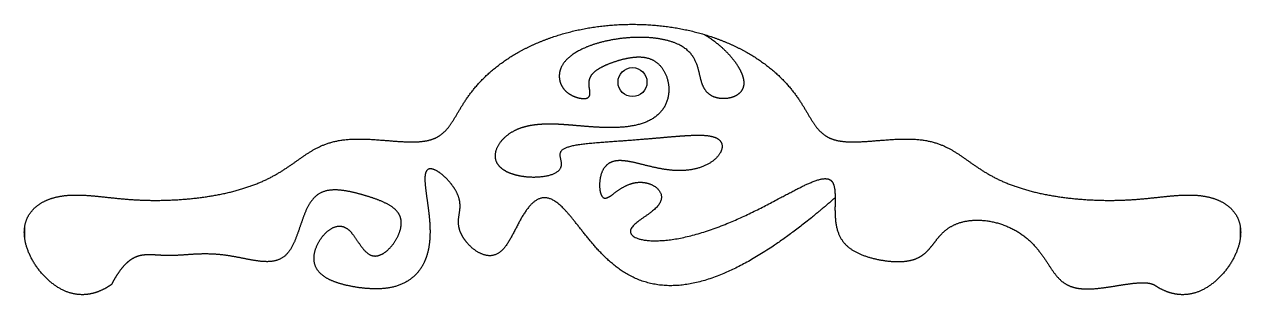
# Model space of a CAD drawing. Header units: millimetres. Extents: x -210 to 210, y -44 to 50.
import ezdxf

# ---------------------------------------------------------------- set-up
doc = ezdxf.new("R2010")
doc.units = ezdxf.units.MM
doc.layers.get('0').update_dxf_attribs({"linetype": 'CONTINUOUS'})

msp = doc.modelspace()

# ---------------------------------------------------------------- linework, layer by layer
for p, q in [((-210, -24.03), (-210, -20)), ((210, -20), (210, -24.03))]:
    msp.add_line(p, q)
msp.add_circle((0, 30), 5)
for points in [[(-180, -40), (-180.93, -40.64), (-182.78, -41.77), (-185.53, -43.03), (-189.16, -43.85), (-193.6, -43.45), (-197.89, -41.71), (-201.91, -38.77), (-205.45, -34.89), (-208.23, -30.41), (-209.98, -25.74), (-210.47, -21.24), (-209.61, -17.26), (-207.51, -14.01), (-204.43, -11.58), (-200.69, -9.99), (-196.58, -9.15), (-192.27, -8.94), (-187.84, -9.17), (-183.28, -9.64), (-178.55, -10.17), (-173.61, -10.63), (-168.41, -10.91), (-162.97, -10.95), (-157.29, -10.74), (-151.43, -10.24), (-145.49, -9.44), (-139.61, -8.29), (-133.95, -6.76), (-128.69, -4.83), (-123.91, -2.5), (-119.65, 0.13), (-115.78, 2.91), (-112.06, 5.59), (-108.16, 7.86), (-103.79, 9.5), (-98.76, 10.34), (-93.09, 10.43), (-87.06, 10.01), (-81.07, 9.45), (-75.56, 9.16), (-70.89, 9.51), (-67.24, 10.76), (-64.51, 12.95), (-62.34, 15.95), (-60.3, 19.53), (-57.98, 23.44), (-55.11, 27.45), (-51.6, 31.39), (-47.43, 35.12), (-42.66, 38.55), (-37.39, 41.59), (-31.72, 44.19), (-25.73, 46.33), (-19.5, 48), (-13.1, 49.18), (-6.58, 49.88), (0, 50.12), (6.58, 49.88), (13.1, 49.18), (19.5, 48), (25.73, 46.33), (31.72, 44.19), (37.39, 41.59), (42.66, 38.55), (47.43, 35.12), (51.6, 31.39), (55.11, 27.45), (57.98, 23.44), (60.3, 19.53), (62.34, 15.95), (64.51, 12.95), (67.24, 10.76), (70.89, 9.51), (75.56, 9.16), (81.07, 9.45), (87.06, 10.01), (93.09, 10.43), (98.76, 10.34), (103.79, 9.5), (108.16, 7.86), (112.06, 5.59), (115.78, 2.91), (119.65, 0.13), (123.91, -2.5), (128.69, -4.83), (133.95, -6.76), (139.61, -8.29), (145.49, -9.44), (151.43, -10.24), (157.29, -10.74), (162.97, -10.95), (168.41, -10.91), (173.61, -10.63), (178.55, -10.17), (183.28, -9.64), (187.84, -9.17), (192.27, -8.94), (196.58, -9.15), (200.69, -9.99), (204.43, -11.58), (207.51, -14.01), (209.61, -17.26), (210.47, -21.24), (209.98, -25.74), (208.23, -30.41), (205.45, -34.89), (201.91, -38.77), (197.89, -41.71), (193.6, -43.45), (189.16, -43.85), (185.53, -43.03), (182.78, -41.77), (180.93, -40.64), (180, -40)], [(24.86, 46.46), (25.49, 46.08), (26.71, 45.29), (28.46, 44.06), (30.65, 42.3), (33.11, 39.92), (35.26, 37.39), (37.01, 34.76), (38.23, 32.11), (38.7, 29.59), (38.21, 27.35), (36.65, 25.58), (34.15, 24.44), (31.15, 24.07), (28.22, 24.58), (25.87, 25.98), (24.36, 28.19), (23.52, 31.02), (22.91, 34.2), (21.96, 37.4), (20.11, 40.34), (17.02, 42.77), (12.64, 44.5), (7.19, 45.47), (1.04, 45.65), (-5.31, 45.08), (-11.34, 43.83), (-16.58, 42.03), (-20.68, 39.83), (-23.45, 37.38), (-24.98, 34.86), (-25.48, 32.42), (-25.22, 30.19), (-24.38, 28.26), (-23.03, 26.65), (-21.15, 25.38), (-18.87, 24.49), (-16.62, 24.13), (-15.03, 24.5), (-14.52, 25.69), (-14.83, 27.54), (-15.19, 29.67), (-14.84, 31.73), (-13.44, 33.56), (-11.06, 35.14), (-7.96, 36.51), (-4.52, 37.68), (-1, 38.54), (2.39, 38.89), (5.51, 38.5), (8.25, 37.2), (10.48, 34.93), (12.04, 31.85), (12.77, 28.26), (12.51, 24.54), (11.15, 21.08), (8.67, 18.22), (5.18, 16.13), (0.88, 14.84), (-3.95, 14.25), (-9, 14.19), (-13.95, 14.47), (-18.57, 14.88), (-22.66, 15.24), (-26.19, 15.46), (-29.23, 15.52), (-31.9, 15.41), (-34.38, 15.15), (-36.79, 14.7), (-39.23, 13.97), (-41.69, 12.82), (-44.06, 11.14), (-46.12, 8.92), (-47.5, 6.28), (-47.76, 3.51), (-46.55, 0.93), (-43.74, -1.14), (-39.62, -2.48), (-34.88, -3.01), (-30.34, -2.75), (-26.8, -1.79), (-24.77, -0.3), (-24.31, 1.51), (-24.8, 3.39), (-25.24, 5.12), (-24.7, 6.55), (-22.74, 7.63), (-19.25, 8.39), (-14.41, 8.94), (-8.57, 9.38), (-2.21, 9.82), (4.23, 10.32), (10.36, 10.86), (15.92, 11.35), (20.74, 11.68), (24.7, 11.71), (27.75, 11.32), (29.85, 10.43), (31, 9.04), (31.18, 7.23), (30.37, 5.19), (28.58, 3.14), (25.9, 1.32), (22.45, -0.02), (18.37, -0.72), (13.88, -0.67), (9.18, 0.04), (4.51, 1.21), (0.1, 2.37), (-3.8, 3.06), (-7.02, 2.8), (-9.41, 1.36), (-10.9, -1.26), (-11.52, -4.58), (-11.4, -7.74), (-10.65, -9.92), (-9.4, -10.51), (-7.65, -9.54), (-5.33, -7.64), (-2.41, -5.67), (0.99, -4.47), (4.56, -4.51), (7.71, -5.73), (9.82, -7.77), (10.4, -10.18), (9.31, -12.56), (6.91, -14.76), (3.88, -16.79), (1.04, -18.73), (-0.8, -20.62), (-1.02, -22.43), (0.67, -23.96), (4.33, -24.93), (9.82, -25.06), (16.82, -24.13), (24.89, -22.02), (33.51, -18.79), (42.14, -14.77), (50.24, -10.5), (57.3, -6.66), (62.94, -3.94), (66.94, -2.89), (69.26, -3.85), (70.12, -6.79), (70, -11.3), (69.86, -16.17), (70.35, -20.61), (71.77, -24.27), (74.17, -27.06), (77.41, -29.1), (81.25, -30.56), (85.37, -31.56), (89.48, -32.12), (93.31, -32.19), (96.65, -31.69), (99.4, -30.6), (101.58, -28.92), (103.38, -26.77), (105.1, -24.39), (107.09, -22.03), (109.64, -19.97), (112.92, -18.45), (116.88, -17.65), (121.32, -17.64), (125.95, -18.48), (130.44, -20.11), (134.49, -22.43), (137.92, -25.3), (140.67, -28.51), (142.89, -31.79), (144.83, -34.89), (146.77, -37.56), (148.98, -39.62), (151.67, -40.96), (154.88, -41.59), (158.53, -41.61), (162.43, -41.21), (166.36, -40.59), (170.1, -39.96), (173.43, -39.5), (176.25, -39.31), (178.05, -39.42), (179.13, -39.65), (179.73, -39.87), (180, -40)], [(70, -10), (67.74, -11.98), (63.3, -15.77), (56.85, -20.98), (48.69, -26.94), (39.22, -32.76), (30.46, -36.96), (22.42, -39.6), (15.09, -40.71), (8.44, -40.4), (2.45, -38.8), (-2.92, -36.06), (-7.71, -32.42), (-11.97, -28.14), (-15.78, -23.57), (-19.21, -19.11), (-22.36, -15.16), (-25.29, -12.08), (-28.06, -10.18), (-30.71, -9.65), (-33.23, -10.52), (-35.61, -12.66), (-37.79, -15.79), (-39.79, -19.51), (-41.67, -23.35), (-43.62, -26.75), (-45.83, -29.22), (-48.44, -30.37), (-51.45, -30), (-54.61, -28.27), (-57.42, -25.62), (-59.42, -22.58), (-60.3, -19.62), (-60.16, -16.96), (-59.6, -14.45), (-59.39, -11.8), (-60.19, -8.77), (-62.2, -5.49), (-65, -2.43), (-67.94, -0.25), (-70.32, 0.45), (-71.66, -0.69), (-71.92, -3.64), (-71.4, -8.06), (-70.55, -13.41), (-69.89, -19.1), (-69.86, -24.59), (-70.67, -29.49), (-72.33, -33.58), (-74.73, -36.78), (-77.7, -39.09), (-81.05, -40.59), (-84.63, -41.39), (-88.42, -41.62), (-92.37, -41.42), (-96.45, -40.86), (-100.52, -39.97), (-104.36, -38.69), (-107.56, -36.86), (-109.69, -34.32), (-110.43, -31.07), (-109.65, -27.3), (-107.6, -23.58), (-104.78, -20.7), (-101.74, -19.36), (-98.98, -19.97), (-96.66, -22.34), (-94.63, -25.6), (-92.57, -28.66), (-90.19, -30.45), (-87.39, -30.31), (-84.43, -28.34), (-81.79, -25.11), (-80.01, -21.39), (-79.56, -17.93), (-80.59, -15.11), (-83.02, -12.91), (-86.55, -11.17), (-90.79, -9.67), (-95.33, -8.34), (-99.78, -7.36), (-103.87, -7.07), (-107.36, -7.76), (-110.15, -9.68), (-112.27, -12.82), (-113.9, -16.88), (-115.3, -21.32), (-116.79, -25.55), (-118.66, -29), (-121.13, -31.26), (-124.28, -32.25), (-128.06, -32.18), (-132.29, -31.44), (-136.77, -30.49), (-141.29, -29.73), (-145.66, -29.38), (-149.79, -29.42), (-153.6, -29.68), (-157.1, -29.96), (-160.3, -30.06), (-163.23, -29.92), (-165.95, -29.71), (-168.51, -29.66), (-170.95, -30.08), (-173.3, -31.19), (-175.59, -33.14), (-177.38, -35.42), (-178.7, -37.55), (-179.57, -39.15), (-180, -40)]]:
    msp.add_open_spline(points, degree=5)

doc.saveas('drawing.dxf')
